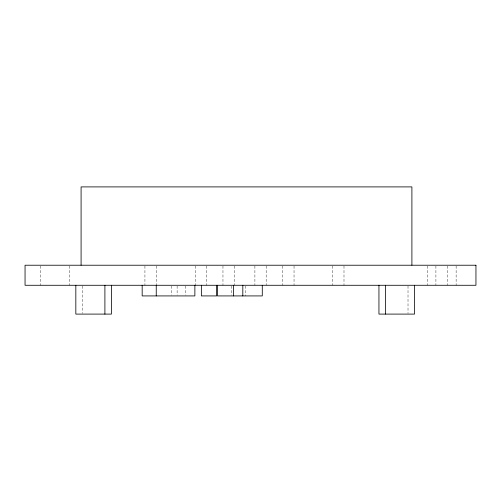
<?xml version="1.0" encoding="UTF-8"?>
<svg xmlns="http://www.w3.org/2000/svg" width="501" height="501" viewBox="0 0 501 501"><rect width="100%" height="100%" fill="white"/><g stroke="black" fill="none" stroke-linecap="round" stroke-linejoin="round"><path stroke-width="0.38" stroke-dasharray="2.5 1.88" d="M456.129 265.993L456.129 285.276M447.186 265.993L447.186 285.276M435.908 265.993L435.908 285.276M427.303 265.993L427.303 285.276M408.014 286.052L408.014 313.313M343.993 265.993L343.993 285.276M332.714 265.993L332.714 285.276M294.043 265.993L294.043 285.276M282.764 265.993L282.764 285.276M266.175 265.993L266.175 285.276M254.896 265.993L254.896 285.276M245.233 286.033L245.233 295.922M234.243 265.993L234.243 285.276M231.575 286.033L231.575 295.164M222.964 265.993L222.964 285.276M206.5 265.993L206.5 285.276M195.221 265.993L195.221 285.276M185.815 286.033L185.815 295.164M177.122 286.033L177.122 295.164M171.743 286.033L171.743 295.164M156.212 265.993L156.212 285.276M144.933 265.993L144.933 285.276M82.346 286.052L82.346 313.313M69.595 265.993L69.595 285.276M40.775 265.993L40.775 285.276"/><path stroke-width="0.75" d="M414.527 285.276L414.527 314.096L378.944 314.096L378.944 285.276M411.897 265.223L411.897 186.904L81.087 186.904L81.087 265.223M385.451 285.276L385.451 314.096M262.28 285.276L262.28 295.922L217.484 295.922L217.484 285.276M242.816 285.276L242.816 295.922M233.497 285.276L233.497 295.922M216.632 285.276L216.632 295.922L201.364 295.922L201.364 285.276M194.876 285.276L194.876 295.922L142.171 295.922L142.171 285.276M156.243 285.276L156.243 295.922M111.416 285.276L111.416 314.096L75.833 314.096L75.833 285.276M104.903 285.276L104.903 314.096M475.95 265.223L25.05 265.223L25.05 285.276L475.95 285.276L475.95 265.223"/></g></svg>
